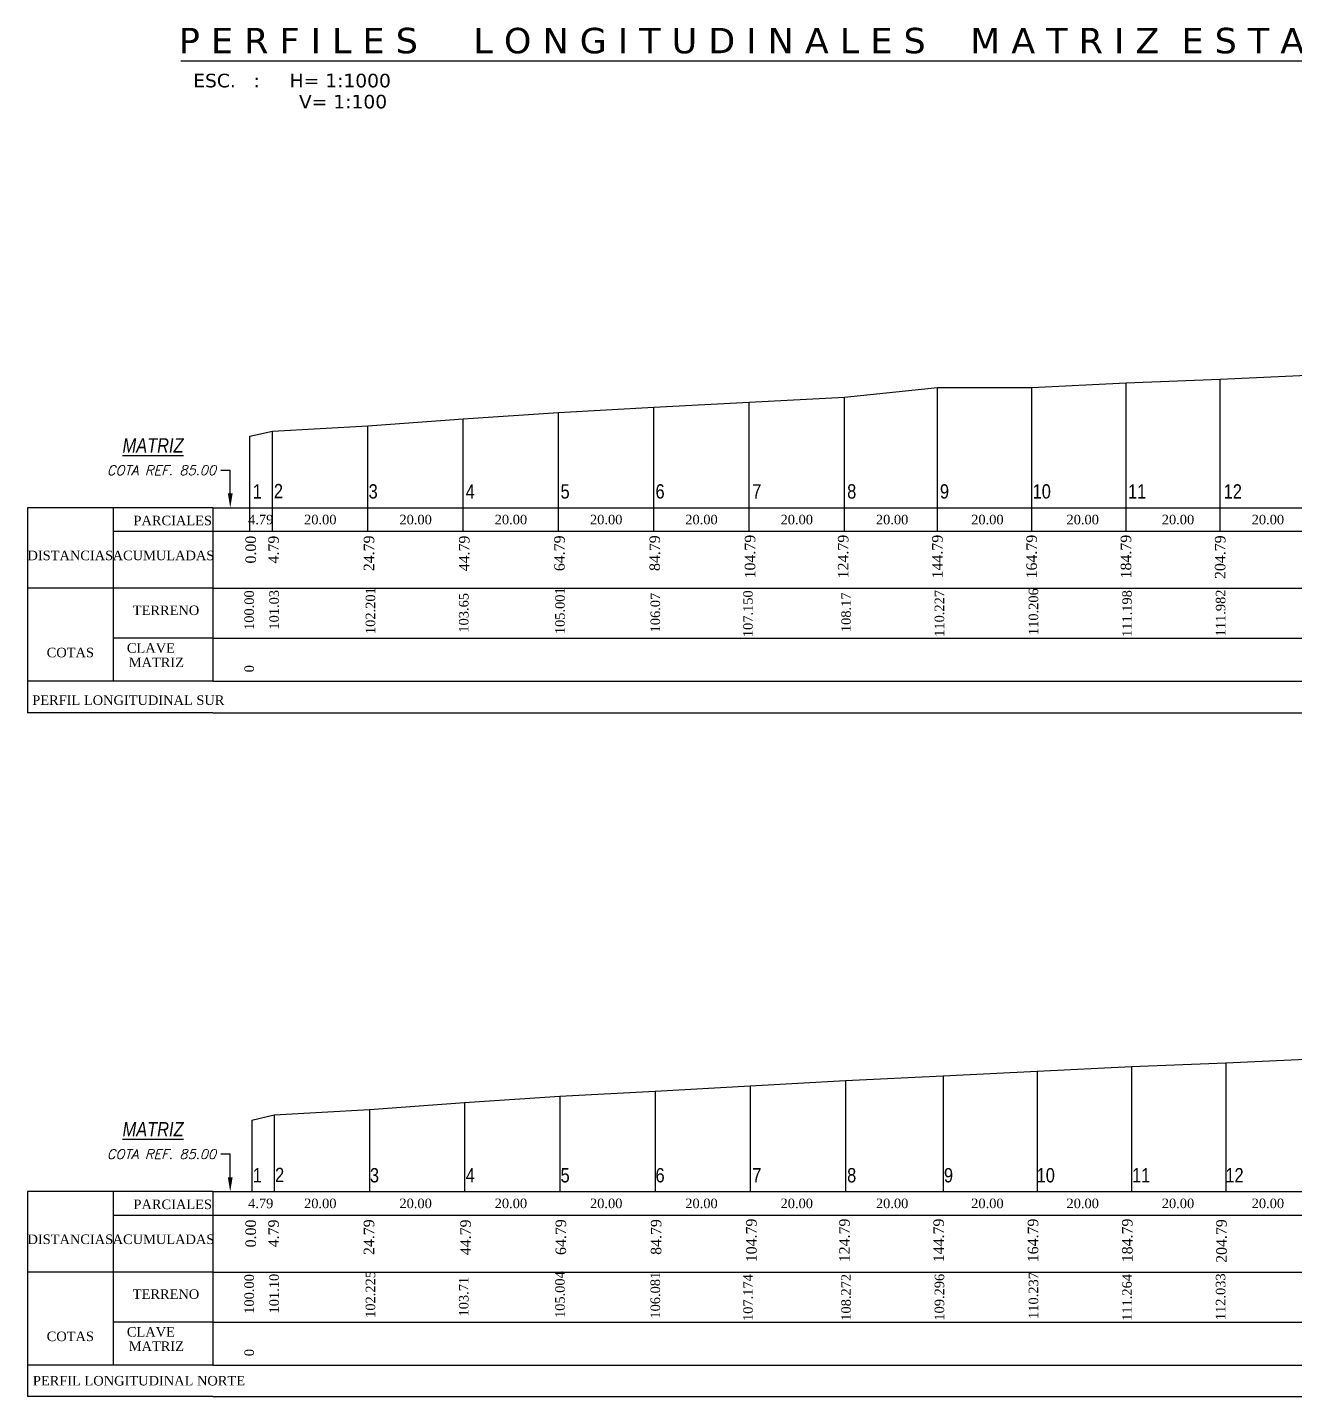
# Model space of a CAD drawing. Header units: metres. Extents: x 244933 to 246143, y 6126180 to 6128142.
# Drawn here: x 245324.3 to 245590.1, y 6126370.1 to 6126657.1 of the extents above; entities that cross this region are included whole.
import ezdxf
from ezdxf.enums import TextEntityAlignment as Align

# ---------------------------------------------------------------- set-up
doc = ezdxf.new("R2010")
doc.units = ezdxf.units.M
doc.header["$LTSCALE"] = 2
doc.header["$MEASUREMENT"] = 0
doc.header["$PDMODE"] = 34
doc.header["$PDSIZE"] = 0.066667
doc.layers.get('0').update_dxf_attribs({"linetype": 'CONTINUOUS'})
doc.layers.get('Defpoints').update_dxf_attribs({"linetype": 'CONTINUOUS'})
for name, color, linetype in [('0_TEXTO', 7, 'CONTINUOUS'), ('AP_Proyectada', 10, 'CONTINUOUS'), ('LONG_00-VIÑETA', 7, 'CONTINUOUS'), ('OCUPAR 3', 74, 'CONTINUOUS'), ('TEXO PERFIL', 7, 'CONTINUOUS')]:
    doc.layers.add(name, color=color, linetype=linetype)
doc.styles.add('02_Subtítulo', font='ARIALNBI.TTF', dxfattribs={"height": 0.003})
doc.styles.add('3', font='ARIALN.TTF', dxfattribs={"height": 0.003})
doc.styles.add('estilo2', font='romantic.ttf')
doc.styles.add('ITALIC', font='ITALIC')
doc.styles.add('STYLE1', font='verdana.ttf')
doc.dimstyles.new('Dim_Long-1000-Acum', dxfattribs={"dimscale": 1000, "dimtxt": 0.002, "dimasz": 0.002, "dimexe": 0.001, "dimexo": 0.003, "dimgap": 0.001, "dimtad": 0, "dimjust": 4, "dimzin": 0, "dimdsep": 46, "dimtxsty": 'Standard', "dimblk": 'NONE', "dimcen": 0, "dimse1": 1, "dimse2": 1, "dimsd1": 1, "dimsd2": 1, "dimclrd": 256, "dimclre": 256, "dimclrt": 256, "dimadec": 0, "dimazin": 0, "dimtp": 95, "dimtfac": 1, "dimtix": 1, "dimtofl": 0, "dimtmove": 1, "dimatfit": 2, "dimldrblk": 'NONE', "dimfxl": 0.003, "dimfxlon": 1, "dimtolj": 1, "dimtzin": 12, "dimlwd": -1, "dimlwe": -1, "dimarcsym": 0})

# ---------------------------------------------------------------- blocks, each defined once
blk = doc.blocks.new('*D131')
at = {"layer": 'Defpoints', "color": 0, "transparency": 16777216}
for p in [(245371.15, 6126561.42), (245371.15, 6126561.42), (245371.15, 6126551.42)]:
    blk.add_point(p, dxfattribs=at)
at = {"layer": 'LONG_00-VIÑETA', "transparency": 16777216, "insert": (245371.15, 6126547.65), "char_height": 2.2, "attachment_point": 5, "rotation": 90, "style": 'estilo2'}
blk.add_mtext('\\A1;0.00', dxfattribs=at)
blk = doc.blocks.new('_None')
blk = doc.blocks.new('*D132')
at = {"layer": 'Defpoints', "color": 0, "transparency": 16777216}
for p in [(245375.93, 6126561.42), (245375.93, 6126561.42), (245375.93, 6126551.42)]:
    blk.add_point(p, dxfattribs=at)
at = {"layer": 'LONG_00-VIÑETA', "transparency": 16777216, "insert": (245375.93, 6126547.65), "char_height": 2.2, "attachment_point": 5, "rotation": 90, "style": 'estilo2'}
blk.add_mtext('\\A1;4.79', dxfattribs=at)
blk = doc.blocks.new('*D133')
at = {"layer": 'Defpoints', "color": 0, "transparency": 16777216}
for p in [(245395.92, 6126561.42), (245395.92, 6126561.42), (245395.92, 6126551.42)]:
    blk.add_point(p, dxfattribs=at)
at = {"layer": 'LONG_00-VIÑETA', "transparency": 16777216, "insert": (245395.92, 6126546.87), "char_height": 2.2, "attachment_point": 5, "rotation": 90, "style": 'estilo2'}
blk.add_mtext('\\A1;24.79', dxfattribs=at)
blk = doc.blocks.new('*D134')
at = {"layer": 'Defpoints', "color": 0, "transparency": 16777216}
for p in [(245415.89, 6126561.42), (245415.89, 6126561.42), (245415.89, 6126551.42)]:
    blk.add_point(p, dxfattribs=at)
at = {"layer": 'LONG_00-VIÑETA', "transparency": 16777216, "insert": (245415.89, 6126546.84), "char_height": 2.2, "attachment_point": 5, "rotation": 90, "style": 'estilo2'}
blk.add_mtext('\\A1;44.79', dxfattribs=at)
blk = doc.blocks.new('*D135')
at = {"layer": 'Defpoints', "color": 0, "transparency": 16777216}
for p in [(245435.86, 6126561.42), (245435.86, 6126561.42), (245435.86, 6126551.42)]:
    blk.add_point(p, dxfattribs=at)
at = {"layer": 'LONG_00-VIÑETA', "transparency": 16777216, "insert": (245435.86, 6126546.88), "char_height": 2.2, "attachment_point": 5, "rotation": 90, "style": 'estilo2'}
blk.add_mtext('\\A1;64.79', dxfattribs=at)
blk = doc.blocks.new('*D136')
at = {"layer": 'Defpoints', "color": 0, "transparency": 16777216}
for p in [(245455.83, 6126561.42), (245455.83, 6126561.42), (245455.83, 6126551.42)]:
    blk.add_point(p, dxfattribs=at)
at = {"layer": 'LONG_00-VIÑETA', "transparency": 16777216, "insert": (245455.83, 6126546.91), "char_height": 2.2, "attachment_point": 5, "rotation": 90, "style": 'estilo2'}
blk.add_mtext('\\A1;84.79', dxfattribs=at)
blk = doc.blocks.new('*D137')
at = {"layer": 'Defpoints', "color": 0, "transparency": 16777216}
for p in [(245475.8, 6126561.42), (245475.8, 6126561.42), (245475.8, 6126551.42)]:
    blk.add_point(p, dxfattribs=at)
at = {"layer": 'LONG_00-VIÑETA', "transparency": 16777216, "insert": (245475.8, 6126546.19), "char_height": 2.2, "attachment_point": 5, "rotation": 90, "style": 'estilo2'}
blk.add_mtext('\\A1;104.79', dxfattribs=at)
blk = doc.blocks.new('*D138')
at = {"layer": 'Defpoints', "color": 0, "transparency": 16777216}
for p in [(245495.31, 6126561.42), (245495.31, 6126561.42), (245495.31, 6126551.42)]:
    blk.add_point(p, dxfattribs=at)
at = {"layer": 'LONG_00-VIÑETA', "transparency": 16777216, "insert": (245495.31, 6126546.19), "char_height": 2.2, "attachment_point": 5, "rotation": 90, "style": 'estilo2'}
blk.add_mtext('\\A1;124.79', dxfattribs=at)
blk = doc.blocks.new('*D139')
at = {"layer": 'Defpoints', "color": 0, "transparency": 16777216}
for p in [(245515.06, 6126561.42), (245515.06, 6126561.42), (245515.06, 6126551.42)]:
    blk.add_point(p, dxfattribs=at)
at = {"layer": 'LONG_00-VIÑETA', "transparency": 16777216, "insert": (245515.06, 6126546.19), "char_height": 2.2, "attachment_point": 5, "rotation": 90, "style": 'estilo2'}
blk.add_mtext('\\A1;144.79', dxfattribs=at)
blk = doc.blocks.new('*D140')
at = {"layer": 'Defpoints', "color": 0, "transparency": 16777216}
for p in [(245534.82, 6126561.42), (245534.82, 6126561.42), (245534.82, 6126551.42)]:
    blk.add_point(p, dxfattribs=at)
at = {"layer": 'LONG_00-VIÑETA', "transparency": 16777216, "insert": (245534.82, 6126546.19), "char_height": 2.2, "attachment_point": 5, "rotation": 90, "style": 'estilo2'}
blk.add_mtext('\\A1;164.79', dxfattribs=at)
blk = doc.blocks.new('*D141')
at = {"layer": 'Defpoints', "color": 0, "transparency": 16777216}
for p in [(245554.58, 6126561.42), (245554.58, 6126561.42), (245554.58, 6126551.42)]:
    blk.add_point(p, dxfattribs=at)
at = {"layer": 'LONG_00-VIÑETA', "transparency": 16777216, "insert": (245554.58, 6126546.19), "char_height": 2.2, "attachment_point": 5, "rotation": 90, "style": 'estilo2'}
blk.add_mtext('\\A1;184.79', dxfattribs=at)
blk = doc.blocks.new('*D142')
at = {"layer": 'Defpoints', "color": 0, "transparency": 16777216}
for p in [(245574.33, 6126561.42), (245574.33, 6126561.42), (245574.33, 6126551.42)]:
    blk.add_point(p, dxfattribs=at)
at = {"layer": 'LONG_00-VIÑETA', "transparency": 16777216, "insert": (245574.33, 6126546.06), "char_height": 2.2, "attachment_point": 5, "rotation": 90, "style": 'estilo2'}
blk.add_mtext('\\A1;204.79', dxfattribs=at)
blk = doc.blocks.new('*D155')
at = {"layer": 'Defpoints', "color": 0, "transparency": 16777216}
for p in [(245371.15, 6126418.07), (245371.15, 6126418.07), (245371.15, 6126408.07)]:
    blk.add_point(p, dxfattribs=at)
at = {"layer": 'LONG_00-VIÑETA', "transparency": 16777216, "insert": (245371.15, 6126404.3), "char_height": 2.2, "attachment_point": 5, "rotation": 90, "style": 'estilo2'}
blk.add_mtext('\\A1;0.00', dxfattribs=at)
blk = doc.blocks.new('*D156')
at = {"layer": 'Defpoints', "color": 0, "transparency": 16777216}
for p in [(245375.93, 6126418.07), (245375.93, 6126418.07), (245375.93, 6126408.07)]:
    blk.add_point(p, dxfattribs=at)
at = {"layer": 'LONG_00-VIÑETA', "transparency": 16777216, "insert": (245375.93, 6126404.31), "char_height": 2.2, "attachment_point": 5, "rotation": 90, "style": 'estilo2'}
blk.add_mtext('\\A1;4.79', dxfattribs=at)
blk = doc.blocks.new('*D157')
at = {"layer": 'Defpoints', "color": 0, "transparency": 16777216}
for p in [(245395.92, 6126418.07), (245395.92, 6126418.07), (245395.92, 6126408.07)]:
    blk.add_point(p, dxfattribs=at)
at = {"layer": 'LONG_00-VIÑETA', "transparency": 16777216, "insert": (245395.92, 6126403.52), "char_height": 2.2, "attachment_point": 5, "rotation": 90, "style": 'estilo2'}
blk.add_mtext('\\A1;24.79', dxfattribs=at)
blk = doc.blocks.new('*D164')
at = {"layer": 'Defpoints', "color": 0, "transparency": 16777216}
for p in [(245416.17, 6126418.07), (245416.17, 6126418.07), (245416.17, 6126408.07)]:
    blk.add_point(p, dxfattribs=at)
at = {"layer": 'LONG_00-VIÑETA', "transparency": 16777216, "insert": (245416.17, 6126403.49), "char_height": 2.2, "attachment_point": 5, "rotation": 90, "style": 'estilo2'}
blk.add_mtext('\\A1;44.79', dxfattribs=at)
blk = doc.blocks.new('*D165')
at = {"layer": 'Defpoints', "color": 0, "transparency": 16777216}
for p in [(245436.14, 6126418.07), (245436.14, 6126418.07), (245436.14, 6126408.07)]:
    blk.add_point(p, dxfattribs=at)
at = {"layer": 'LONG_00-VIÑETA', "transparency": 16777216, "insert": (245436.14, 6126403.53), "char_height": 2.2, "attachment_point": 5, "rotation": 90, "style": 'estilo2'}
blk.add_mtext('\\A1;64.79', dxfattribs=at)
blk = doc.blocks.new('*D166')
at = {"layer": 'Defpoints', "color": 0, "transparency": 16777216}
for p in [(245456.11, 6126418.07), (245456.11, 6126418.07), (245456.11, 6126408.07)]:
    blk.add_point(p, dxfattribs=at)
at = {"layer": 'LONG_00-VIÑETA', "transparency": 16777216, "insert": (245456.11, 6126403.56), "char_height": 2.2, "attachment_point": 5, "rotation": 90, "style": 'estilo2'}
blk.add_mtext('\\A1;84.79', dxfattribs=at)
blk = doc.blocks.new('*D167')
at = {"layer": 'Defpoints', "color": 0, "transparency": 16777216}
for p in [(245476.08, 6126418.07), (245476.08, 6126418.07), (245476.08, 6126408.07)]:
    blk.add_point(p, dxfattribs=at)
at = {"layer": 'LONG_00-VIÑETA', "transparency": 16777216, "insert": (245476.08, 6126402.84), "char_height": 2.2, "attachment_point": 5, "rotation": 90, "style": 'estilo2'}
blk.add_mtext('\\A1;104.79', dxfattribs=at)
blk = doc.blocks.new('*D168')
at = {"layer": 'Defpoints', "color": 0, "transparency": 16777216}
for p in [(245495.59, 6126418.07), (245495.59, 6126418.07), (245495.59, 6126408.07)]:
    blk.add_point(p, dxfattribs=at)
at = {"layer": 'LONG_00-VIÑETA', "transparency": 16777216, "insert": (245495.59, 6126402.84), "char_height": 2.2, "attachment_point": 5, "rotation": 90, "style": 'estilo2'}
blk.add_mtext('\\A1;124.79', dxfattribs=at)
blk = doc.blocks.new('*D169')
at = {"layer": 'Defpoints', "color": 0, "transparency": 16777216}
for p in [(245515.34, 6126418.07), (245515.34, 6126418.07), (245515.34, 6126408.07)]:
    blk.add_point(p, dxfattribs=at)
at = {"layer": 'LONG_00-VIÑETA', "transparency": 16777216, "insert": (245515.34, 6126402.84), "char_height": 2.2, "attachment_point": 5, "rotation": 90, "style": 'estilo2'}
blk.add_mtext('\\A1;144.79', dxfattribs=at)
blk = doc.blocks.new('*D170')
at = {"layer": 'Defpoints', "color": 0, "transparency": 16777216}
for p in [(245535.1, 6126418.07), (245535.1, 6126418.07), (245535.1, 6126408.07)]:
    blk.add_point(p, dxfattribs=at)
at = {"layer": 'LONG_00-VIÑETA', "transparency": 16777216, "insert": (245535.1, 6126402.84), "char_height": 2.2, "attachment_point": 5, "rotation": 90, "style": 'estilo2'}
blk.add_mtext('\\A1;164.79', dxfattribs=at)
blk = doc.blocks.new('*D171')
at = {"layer": 'Defpoints', "color": 0, "transparency": 16777216}
for p in [(245554.86, 6126418.07), (245554.86, 6126418.07), (245554.86, 6126408.07)]:
    blk.add_point(p, dxfattribs=at)
at = {"layer": 'LONG_00-VIÑETA', "transparency": 16777216, "insert": (245554.86, 6126402.84), "char_height": 2.2, "attachment_point": 5, "rotation": 90, "style": 'estilo2'}
blk.add_mtext('\\A1;184.79', dxfattribs=at)
blk = doc.blocks.new('*D172')
at = {"layer": 'Defpoints', "color": 0, "transparency": 16777216}
for p in [(245574.61, 6126418.07), (245574.61, 6126418.07), (245574.61, 6126408.07)]:
    blk.add_point(p, dxfattribs=at)
at = {"layer": 'LONG_00-VIÑETA', "transparency": 16777216, "insert": (245574.61, 6126402.71), "char_height": 2.2, "attachment_point": 5, "rotation": 90, "style": 'estilo2'}
blk.add_mtext('\\A1;204.79', dxfattribs=at)

msp = doc.modelspace()

# ---------------------------------------------------------------- linework, layer by layer
for p, q in [((245363.15, 6126556.418), (245324.311, 6126556.418)), ((245324.311, 6126556.418), (245324.311, 6126513.45)), ((245363.15, 6126556.418), (245371.15, 6126556.418)), ((245363.15, 6126413.071), (245324.311, 6126413.071)), ((245324.311, 6126413.071), (245324.311, 6126370.104)), ((245363.15, 6126413.071), (245371.15, 6126413.071))]:
    msp.add_line(p, q)
for points in [[(245363.15, 6126556.418), (245363.15, 6126520.053)], [(245363.15, 6126413.071), (245363.15, 6126376.707)]]:
    msp.add_lwpolyline(points)
at = {"layer": '0_TEXTO'}
for p, q in [((245363.15, 6126529.081), (245847.652, 6126529.081)), ((245363.15, 6126520.053), (245847.652, 6126520.053)), ((245363.15, 6126513.45), (245847.652, 6126513.45)), ((245363.15, 6126385.734), (245847.652, 6126385.734)), ((245363.15, 6126376.707), (245847.652, 6126376.707)), ((245363.15, 6126370.104), (245847.652, 6126370.104))]:
    msp.add_line(p, q, dxfattribs=at)
at = {"layer": 'AP_Proyectada'}
for points in [[(245534.814, 6126581.624), (245554.575, 6126582.616), (245574.328, 6126583.4), (245594.084, 6126584.319), (245613.842, 6126585.328), (245633.579, 6126586.528), (245653.416, 6126587.479), (245673.082, 6126588.578), (245692.838, 6126589.848), (245712.589, 6126590.961), (245732.559, 6126592.166), (245752.845, 6126592.948), (245772.861, 6126594.168), (245792.852, 6126595.218), (245812.812, 6126594.528), (245832.554, 6126595.468)], [(245370.931, 6126571.418), (245375.716, 6126572.448), (245395.7, 6126573.619), (245415.671, 6126575.068), (245435.642, 6126576.419), (245455.613, 6126577.488), (245475.584, 6126578.568), (245495.555, 6126579.588), (245515.062, 6126581.645), (245534.814, 6126581.624)], [(245371.381, 6126428.071), (245376.022, 6126429.171), (245395.994, 6126430.296), (245415.952, 6126431.781), (245435.91, 6126433.075), (245455.868, 6126434.152), (245475.826, 6126435.245), (245495.784, 6126436.343), (245516.225, 6126437.367), (245535.976, 6126438.308), (245555.742, 6126439.335), (245575.491, 6126440.104), (245595.247, 6126440.995)]]:
    msp.add_lwpolyline(points, dxfattribs=at)
at = {"layer": 'LONG_00-VIÑETA', "color": 8}
for p, q in [((245515.062, 6126551.418), (245515.062, 6126581.645)), ((245534.814, 6126551.418), (245534.814, 6126581.624)), ((245554.575, 6126551.418), (245554.575, 6126582.616)), ((245574.328, 6126551.418), (245574.328, 6126583.4)), ((245475.584, 6126551.418), (245475.584, 6126578.568)), ((245495.555, 6126551.418), (245495.555, 6126579.588)), ((245415.671, 6126551.418), (245415.671, 6126575.068)), ((245435.642, 6126551.418), (245435.642, 6126576.419)), ((245455.613, 6126551.418), (245455.613, 6126577.488)), ((245375.716, 6126551.418), (245375.716, 6126572.448)), ((245395.7, 6126551.418), (245395.7, 6126573.619)), ((245370.931, 6126551.418), (245370.931, 6126571.418)), ((245575.491, 6126440.104), (245575.491, 6126413.071)), ((245516.225, 6126437.367), (245516.225, 6126413.071)), ((245535.976, 6126438.308), (245535.976, 6126413.071)), ((245555.742, 6126439.335), (245555.742, 6126413.071)), ((245475.826, 6126435.245), (245475.826, 6126413.071)), ((245495.784, 6126436.343), (245495.784, 6126413.071)), ((245415.952, 6126431.781), (245415.952, 6126413.071)), ((245435.91, 6126433.075), (245435.91, 6126413.071)), ((245455.868, 6126434.152), (245455.868, 6126413.071)), ((245376.022, 6126429.171), (245376.022, 6126413.071)), ((245395.994, 6126430.296), (245395.994, 6126413.071)), ((245371.381, 6126428.071), (245371.381, 6126413.071))]:
    msp.add_line(p, q, dxfattribs=at)
at = {"layer": 'LONG_00-VIÑETA'}
for p, q in [((245342.311, 6126556.418), (245342.311, 6126520.053)), ((245847.652, 6126551.418), (245342.311, 6126551.418)), ((245363.15, 6126539.545), (245324.311, 6126539.545)), ((245363.15, 6126539.545), (245847.652, 6126539.545)), ((245363.15, 6126529.081), (245342.311, 6126529.081)), ((245363.15, 6126520.053), (245324.311, 6126520.053)), ((245363.15, 6126513.45), (245324.311, 6126513.45)), ((245342.311, 6126413.071), (245342.311, 6126376.707)), ((245847.652, 6126408.071), (245342.311, 6126408.071)), ((245363.15, 6126396.199), (245324.311, 6126396.199)), ((245363.15, 6126396.199), (245847.652, 6126396.199)), ((245363.15, 6126385.734), (245342.311, 6126385.734)), ((245363.15, 6126376.707), (245324.311, 6126376.707)), ((245363.15, 6126370.104), (245324.311, 6126370.104))]:
    msp.add_line(p, q, dxfattribs=at)
for points in [[(245366.828, 6126559.418), (245366.828, 6126564.251), (245364.866, 6126564.251)], [(245371.15, 6126556.418), (245847.652, 6126556.418)], [(245366.828, 6126416.071), (245366.828, 6126420.905), (245364.866, 6126420.905)], [(245371.15, 6126413.071), (245847.652, 6126413.071)]]:
    msp.add_lwpolyline(points, dxfattribs=at)
for points in [[(245367.328, 6126559.418), (245366.828, 6126556.418), (245366.328, 6126559.418)], [(245367.328, 6126416.071), (245366.828, 6126413.071), (245366.328, 6126416.071)]]:
    msp.add_solid(points, dxfattribs=at)
at = {"layer": 'OCUPAR 3'}
msp.add_line((245356.479, 6126650.117), (245737.593, 6126650.117), dxfattribs=at)

# ---------------------------------------------------------------- texts
at = {"layer": '0_TEXTO', "style": 'estilo2'}
for s, p in [('100.00', (245371.796, 6126530.815)), ('101.03', (245377.018, 6126530.883, 4)), ('102.201', (245397.214, 6126529.953, 4)), ('103.65', (245416.758, 6126530.25, 4)), ('105.001', (245436.925, 6126529.924, 4)), ('106.07', (245456.917, 6126530.3, 4)), ('107.150', (245476.336, 6126529.303, 4)), ('108.17', (245496.894, 6126530.357, 4)), ('110.227', (245516.464, 6126529.375, 4)), ('110.206', (245536.172, 6126529.737, 4)), ('111.198', (245555.792, 6126529.338, 4)), ('111.982', (245575.396, 6126529.464, 4)), ('0', (245371.796, 6126521.93)), ('100.00', (245371.796, 6126387.468)), ('101.10', (245377.018, 6126387.536, 4)), ('102.225', (245397.214, 6126386.606, 4)), ('103.71', (245416.758, 6126386.903, 4)), ('105.004', (245436.925, 6126386.578, 4)), ('106.081', (245456.917, 6126386.453, 4)), ('107.174', (245476.336, 6126385.956, 4)), ('108.272', (245496.894, 6126386.01, 4)), ('109.296', (245516.464, 6126386.028, 4)), ('110.237', (245536.172, 6126386.391, 4)), ('111.264', (245555.792, 6126385.991, 4)), ('112.033', (245575.396, 6126386.117, 4)), ('0', (245371.796, 6126378.583))]:
    msp.add_text(s, height=2, rotation=90, dxfattribs=at).set_placement(p)
at = {"layer": 'LONG_00-VIÑETA', "style": '02_Subtítulo'}
for p in [(245344.263, 6126568.007), (245344.263, 6126424.66)]:
    msp.add_text('%%UMATRIZ', height=3, dxfattribs=at).set_placement(p)
at = {"layer": 'LONG_00-VIÑETA', "style": 'estilo2'}
for s, p in [('PARCIALES', (245354.771, 6126553.755)), ('ACUMULADAS', (245352.836, 6126546.432)), ('TERRENO', (245353.364, 6126534.935)), ('CLAVE', (245350.197, 6126527.026)), ('MATRIZ', (245351.35, 6126524.022)), ('PERFIL LONGITUDINAL SUR ', (245345.844, 6126516.097)), ('PARCIALES', (245354.771, 6126410.408)), ('ACUMULADAS', (245352.836, 6126403.085)), ('TERRENO', (245353.364, 6126391.588)), ('CLAVE', (245350.197, 6126383.68)), ('MATRIZ', (245351.35, 6126380.676)), ('PERFIL LONGITUDINAL NORTE ', (245348.07, 6126373.441))]:
    msp.add_text(s, height=2, dxfattribs=at).set_placement(p, align=Align.MIDDLE_CENTER)
at = {"layer": 'LONG_00-VIÑETA', "char_height": 2}
for s, insert, attachment_point, style in [('COTA REF. 85.00', (245363.866, 6126565.286), 3, 'ITALIC'), ('4.79', (245373.213, 6126553.933), 5, 'estilo2'), ('20.00', (245385.7, 6126553.933), 5, 'estilo2'), ('20.00', (245405.685, 6126553.933), 5, 'estilo2'), ('20.00', (245425.656, 6126553.933), 5, 'estilo2'), ('20.00', (245445.627, 6126553.933), 5, 'estilo2'), ('20.00', (245465.598, 6126553.933), 5, 'estilo2'), ('20.00', (245485.569, 6126553.933), 5, 'estilo2'), ('20.00', (245505.553, 6126553.933), 5, 'estilo2'), ('20.00', (245525.524, 6126553.933), 5, 'estilo2'), ('20.00', (245545.495, 6126553.933), 5, 'estilo2'), ('20.00', (245565.466, 6126553.933), 5, 'estilo2'), ('20.00', (245584.312, 6126553.933), 5, 'estilo2'), ('COTA REF. 85.00', (245363.866, 6126421.939), 3, 'ITALIC'), ('4.79', (245373.213, 6126410.586), 5, 'estilo2'), ('20.00', (245385.7, 6126410.586), 5, 'estilo2'), ('20.00', (245405.685, 6126410.586), 5, 'estilo2'), ('20.00', (245425.656, 6126410.586), 5, 'estilo2'), ('20.00', (245445.627, 6126410.586), 5, 'estilo2'), ('20.00', (245465.598, 6126410.586), 5, 'estilo2'), ('20.00', (245485.569, 6126410.586), 5, 'estilo2'), ('20.00', (245505.553, 6126410.586), 5, 'estilo2'), ('20.00', (245525.524, 6126410.586), 5, 'estilo2'), ('20.00', (245545.495, 6126410.586), 5, 'estilo2'), ('20.00', (245565.466, 6126410.586), 5, 'estilo2'), ('20.00', (245584.312, 6126410.586), 5, 'estilo2')]:
    msp.add_mtext(s, dxfattribs=dict(at, insert=insert, attachment_point=attachment_point, style=style))
at = {"layer": 'LONG_00-VIÑETA', "char_height": 2, "width": 9000, "attachment_point": 5, "style": 'estilo2'}
for s, insert in [('\\pxqc;DISTANCIAS', (245333.311, 6126546.418)), ('\\pxqc;COTAS', (245333.311, 6126526.069)), ('\\pxqc;DISTANCIAS', (245333.311, 6126403.071)), ('\\pxqc;COTAS', (245333.311, 6126382.722))]:
    msp.add_mtext(s, dxfattribs=dict(at, insert=insert))
at = {"layer": 'OCUPAR 3', "style": 'STYLE1'}
for s, height, p in [('P E R F I L E S     L O N G I T U D I N A L E S    M A T R I Z  E S T A N Q U E   A G U A   P O T A B L E', 5.333328, (245356.059, 6126651.693)), ('ESC.   :     H= 1:1000', 2.85191, (245359.072, 6126644.552)), ('V= 1:100', 2.8519, (245381.234, 6126640.132))]:
    msp.add_text(s, height=height, dxfattribs=at).set_placement(p)
at = {"layer": 'TEXO PERFIL', "color": 4, "style": '3'}
for s, p in [('1', (245371.546, 6126558.357, -9.612)), ('2', (245375.973, 6126558.417, -9.612)), ('3', (245395.828, 6126558.357, -9.612)), ('4', (245416.195, 6126558.357, -9.612)), ('5', (245436.061, 6126558.357, -9.612)), ('6', (245455.959, 6126558.357, -9.612)), ('7', (245476.233, 6126558.357, -9.612)), ('8', (245496.125, 6126558.357, -9.612)), ('9', (245515.572, 6126558.357, -9.612)), ('10', (245535.002, 6126558.357, -9.612)), ('11', (245555, 6126558.357, -9.612)), ('12', (245575.045, 6126558.357, -9.612)), ('1', (245371.546, 6126415.01, -9.612)), ('2', (245376.225, 6126415.071, -9.612)), ('3', (245396.1, 6126415.01, -9.612)), ('4', (245416.195, 6126415.01, -9.612)), ('5', (245436.061, 6126415.01, -9.612)), ('6', (245455.959, 6126415.01, -9.612)), ('7', (245476.233, 6126415.01, -9.612)), ('8', (245496.125, 6126415.01, -9.612)), ('9', (245516.414, 6126415.01, -9.612)), ('10', (245535.844, 6126415.01, -9.612)), ('11', (245555.842, 6126415.01, -9.612)), ('12', (245575.405, 6126415.01, -9.612))]:
    msp.add_text(s, height=3, dxfattribs=at).set_placement(p)

# ---------------------------------------------------------------- dimensions: what is measured, and where the dimension line sits
at = {"layer": 'LONG_00-VIÑETA'}
for base, p1, p2, picture, middle in [((245371.149504582, 6126551.417648799), (245371.149504582, 6126561.417648799), (245371.149504582, 6126561.417648799), '*D131', (245371.149504582, 6126547.648122172)), ((245371.149504582, 6126408.070837545), (245371.149504582, 6126418.070837545), (245371.149504582, 6126418.070837545), '*D155', (245371.149504582, 6126404.301310918))]:
    dim = msp.add_linear_dim(base=base, p1=p1, p2=p2, dimstyle='Dim_Long-1000-Acum', override={"dimtxt": 0.0022, "dimasz": 0.02, "dimgap": 0, "dimtoh": 1, "dimtxsty": 'estilo2'}, dxfattribs=at)
    dim.commit()
    dim.dimension.update_dxf_attribs({"geometry": picture, "text_midpoint": middle})
for base, p1, p2, text, picture, middle in [((245375.934, 6126551.418), (245375.934, 6126561.418), (245375.934, 6126561.418), '4.79', '*D132', (245375.934, 6126547.655)), ((245395.919, 6126551.418), (245395.919, 6126561.418), (245395.919, 6126561.418), '24.79', '*D133', (245395.919, 6126546.869)), ((245415.89, 6126551.418), (245415.89, 6126561.418), (245415.89, 6126561.418), '44.79', '*D134', (245415.89, 6126546.841)), ((245435.861, 6126551.418), (245435.861, 6126561.418), (245435.861, 6126561.418), '64.79', '*D135', (245435.861, 6126546.877)), ((245455.832, 6126551.418), (245455.832, 6126561.418), (245455.832, 6126561.418), '84.79', '*D136', (245455.832, 6126546.908)), ((245475.802, 6126551.418), (245475.802, 6126561.418), (245475.802, 6126561.418), '104.79', '*D137', (245475.802, 6126546.187)), ((245495.309, 6126551.418), (245495.309, 6126561.418), (245495.309, 6126561.418), '124.79', '*D138', (245495.309, 6126546.187)), ((245515.061, 6126551.418), (245515.061, 6126561.418), (245515.061, 6126561.418), '144.79', '*D139', (245515.061, 6126546.187)), ((245534.822, 6126551.418), (245534.822, 6126561.418), (245534.822, 6126561.418), '164.79', '*D140', (245534.822, 6126546.187)), ((245554.575, 6126551.418), (245554.575, 6126561.418), (245554.575, 6126561.418), '184.79', '*D141', (245554.575, 6126546.187)), ((245574.332, 6126551.418), (245574.332, 6126561.418), (245574.332, 6126561.418), '204.79', '*D142', (245574.332, 6126546.055)), ((245375.934, 6126408.071), (245375.934, 6126418.071), (245375.934, 6126418.071), '4.79', '*D156', (245375.934, 6126404.308)), ((245395.919, 6126408.071), (245395.919, 6126418.071), (245395.919, 6126418.071), '24.79', '*D157', (245395.919, 6126403.522)), ((245416.17, 6126408.071), (245416.17, 6126418.071), (245416.17, 6126418.071), '44.79', '*D164', (245416.17, 6126403.494)), ((245436.141, 6126408.071), (245436.141, 6126418.071), (245436.141, 6126418.071), '64.79', '*D165', (245436.141, 6126403.53)), ((245456.112, 6126408.071), (245456.112, 6126418.071), (245456.112, 6126418.071), '84.79', '*D166', (245456.112, 6126403.561)), ((245476.083, 6126408.071), (245476.083, 6126418.071), (245476.083, 6126418.071), '104.79', '*D167', (245476.083, 6126402.84)), ((245495.59, 6126408.071), (245495.59, 6126418.071), (245495.59, 6126418.071), '124.79', '*D168', (245495.59, 6126402.84)), ((245515.341, 6126408.071), (245515.341, 6126418.071), (245515.341, 6126418.071), '144.79', '*D169', (245515.341, 6126402.84)), ((245535.102, 6126408.071), (245535.102, 6126418.071), (245535.102, 6126418.071), '164.79', '*D170', (245535.102, 6126402.84)), ((245554.856, 6126408.071), (245554.856, 6126418.071), (245554.856, 6126418.071), '184.79', '*D171', (245554.856, 6126402.84)), ((245574.612, 6126408.071), (245574.612, 6126418.071), (245574.612, 6126418.071), '204.79', '*D172', (245574.612, 6126402.708))]:
    dim = msp.add_linear_dim(base=base, p1=p1, p2=p2, text=text, dimstyle='Dim_Long-1000-Acum', override={"dimtxt": 0.0022, "dimasz": 0.02, "dimgap": 0, "dimtoh": 1, "dimtxsty": 'estilo2'}, dxfattribs=at)
    dim.commit()
    dim.dimension.update_dxf_attribs({"geometry": picture, "text_midpoint": middle})

doc.saveas('drawing.dxf')
